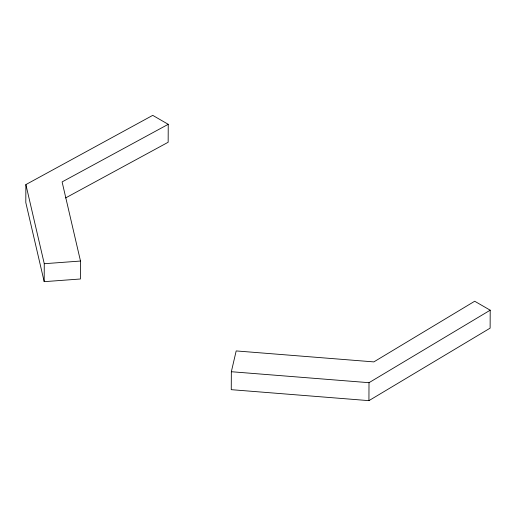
<?xml version="1.0" encoding="UTF-8"?>
<svg xmlns="http://www.w3.org/2000/svg" width="516" height="516" viewBox="0 0 516 516"><rect width="100%" height="100%" fill="white"/><g stroke="black" fill="none" stroke-linecap="round" stroke-linejoin="round"><path stroke-width="0.77" d="M168.235 124.311L152.73 115.358L25.877 184.586L25.8 202.536L44.189 281.665L80.412 278.995L80.496 261.044L62.107 181.916L168.235 124.311L168.158 142.261L65.564 197.95M44.189 281.665L44.266 263.715L25.877 184.586M231.342 371.72L231.258 389.67L368.927 400.642L490.123 328.144L490.2 310.193L474.694 301.241L373.842 361.897L236.18 350.925L231.342 371.72L369.005 382.691L490.2 310.193M368.927 400.642L369.005 382.691M44.266 263.715L80.496 261.044"/></g></svg>
